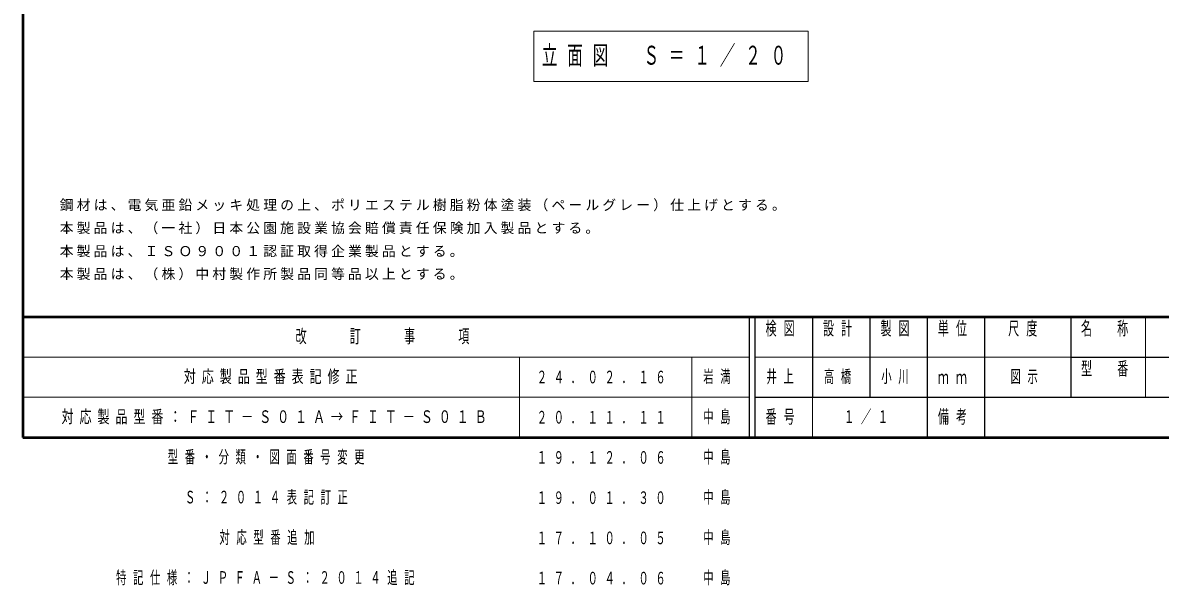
# Model space of a CAD drawing. Units: millimetres on the paper, scale 1:20. Extents: x 475 to 924, y -26 to 257.
# Drawn here: x 475 to 673.1, y -25.7 to 72.2 of the extents above; entities that cross this region are included whole.
import ezdxf

# ---------------------------------------------------------------- set-up
doc = ezdxf.new("R2010")
doc.units = ezdxf.units.MM
doc.layers.add('LY_1', color=7, linetype='Continuous', lineweight=13)
doc.layers.add('LY_4', color=7, linetype='Continuous', lineweight=13)
doc.layers.add('LY_5', color=7, linetype='Continuous')
doc.styles.add('ＭＳ ゴシック', font='')
doc.styles.get('ＭＳ ゴシック').set_extended_font_data('MS Gothic')

msp = doc.modelspace()

# ---------------------------------------------------------------- linework, layer by layer
at = {"layer": 'LY_1'}
for p, q in [((563.99, 70.735), (563.99, 61.935)), ((611.79, 70.735), (563.99, 70.735)), ((611.79, 61.935), (611.79, 70.735)), ((563.99, 61.935), (611.79, 61.935))]:
    msp.add_line(p, q, dxfattribs=at)
at = {"layer": 'LY_4', "lineweight": 50}
for p, q in [((475, 257), (475, 0)), ((475, 21), (840, 21)), ((475, 0), (840, 0))]:
    msp.add_line(p, q, dxfattribs=at)
at = {"layer": 'LY_4', "color": 211, "lineweight": 25}
for p, q in [((601.5, 21), (601.5, 0)), ((602.5, 21), (602.5, 0)), ((612.5, 21), (612.5, 7)), ((622.5, 21), (622.5, 7)), ((632.5, 21), (632.5, 0)), ((642.5, 21), (642.5, 7)), ((657.5, 21), (657.5, 7)), ((657.5, 14), (770, 14)), ((602.5, 7), (840, 7))]:
    msp.add_line(p, q, dxfattribs=at)
at = {"layer": 'LY_4'}
for p, q in [((670.5, 21), (670.5, 7)), ((475, 14), (601.5, 14)), ((561.5, 14), (561.5, 0)), ((591.5, 14), (591.5, 0)), ((602.5, 14), (657.5, 14)), ((475, 7), (601.5, 7)), ((612.5, 7), (612.5, 0))]:
    msp.add_line(p, q, dxfattribs=at)
at = {"layer": 'LY_4', "lineweight": 25}
msp.add_line((642.5, 7), (642.5, 0), dxfattribs=at)

# ---------------------------------------------------------------- texts
at = {"layer": 'LY_1', "style": 'ＭＳ ゴシック'}
for s, insert, char_height, attachment_point in [('\\T1.64;\\W0.6;立面図\u3000Ｓ＝１／２０', (565.39, 66.335), 3.299, 4), ('\\T1.23;鋼材は、電気亜鉛メッキ処理の上、ポリエステル樹脂粉体塗装（ペールグレー）仕上げとする。', (481.443, 39.358), 1.76, 7), ('\\T1.23;本製品は、（一社）日本公園施設業協会賠償責任保険加入製品とする。', (481.443, 35.358), 1.76, 7), ('\\T1.23;本製品は、ＩＳＯ９００１認証取得企業製品とする。', (481.443, 31.358), 1.76, 7), ('\\T1.23;本製品は、（株）中村製作所製品同等品以上とする。', (481.443, 27.358), 1.76, 7), ('\\T1.49;\\W0.7;対応製品型番表記修正', (503.042, 10.5), 2.199, 4), ('\\T1.64;\\W0.6;岩満', (593.5, 10.5), 2.199, 4), ('\\T1.64;\\W0.6;高橋', (614.5, 10.5), 2.199, 4), ('\\T1.64;\\W0.6;２４．０２．１６', (564.5, 10.5), 2.199, 4), ('\\T1.49;\\W0.7;対応製品型番：ＦＩＴ－Ｓ０１Ａ→ＦＩＴ－Ｓ０１Ｂ', (481.75, 3.5), 2.199, 4), ('\\T1.64;\\W0.6;２０．１１．１１', (564.5, 3.5), 2.199, 4), ('\\T1.64;\\W0.6;中島', (593.5, 3.5), 2.199, 4), ('\\T1.64;\\W0.6;型番・分類・図面番号変更', (500.25, -3.5), 2.199, 4), ('\\T1.64;\\W0.6;中島', (593.5, -3.5), 2.199, 4), ('\\T1.64;\\W0.6;１９．１２．０６', (564.5, -3.5), 2.199, 4), ('\\T1.64;\\W0.6;Ｓ：２０１４表記訂正', (503.25, -10.5), 2.199, 4), ('\\T1.64;\\W0.6;１９．０１．３０', (564.5, -10.5), 2.199, 4), ('\\T1.64;\\W0.6;中島', (593.5, -10.5), 2.199, 4), ('\\T1.64;\\W0.6;対応型番追加', (509.25, -17.5), 2.199, 4), ('\\T1.64;\\W0.6;１７．１０．０５', (564.5, -17.5), 2.199, 4), ('\\T1.64;\\W0.6;中島', (593.5, -17.5), 2.199, 4), ('\\T1.64;\\W0.6;特記仕様：ＪＰＦＡ－Ｓ：２０１４追記', (491.25, -24.5), 2.199, 4), ('\\T1.64;\\W0.6;１７．０４．０６', (564.5, -24.5), 2.199, 4), ('\\T1.64;\\W0.6;中島', (593.5, -24.5), 2.199, 4)]:
    msp.add_mtext(s, dxfattribs=dict(at, insert=insert, char_height=char_height, attachment_point=attachment_point))
at = {"layer": 'LY_4', "color": 4, "char_height": 2.346, "style": 'ＭＳ ゴシック'}
for s, insert, attachment_point in [('\\T1.64;\\W0.6;検図', (607.5, 20.167), 2), ('\\T1.64;\\W0.6;設計', (617.5, 20.167), 2), ('\\T1.64;\\W0.6;製図', (627.5, 20.167), 2), ('\\T1.64;\\W0.6;単位', (637.5, 20.167), 2), ('\\T1.64;\\W0.6;尺度', (649.75, 20.167), 2), ('\\T1.64;\\W0.6;名\u3000称', (664, 20.167), 2), ('\\T1.64;\\W0.6;改\u3000\u3000訂\u3000\u3000事\u3000\u3000項', (538.25, 17.5), 5), ('\\T1.64;\\W0.6;型\u3000番', (664, 13.167), 2), ('\\T1.64;\\W0.6;ｍｍ', (637.5, 10.5), 5), ('\\T1.64;\\W0.6;番号', (607.5, 3.5), 5), ('\\T1.64;\\W0.6;備考', (637.5, 3.5), 5)]:
    msp.add_mtext(s, dxfattribs=dict(at, insert=insert, attachment_point=attachment_point))
at = {"layer": 'LY_5', "char_height": 2.199, "attachment_point": 4, "style": 'ＭＳ ゴシック'}
for s, insert in [('\\T1.64;\\W0.6;井上', (604.5, 10.5)), ('\\T1.64;\\W0.6;小川', (624.5, 10.5)), ('\\T1.64;\\W0.6;図示', (647, 10.5)), ('\\T1.64;\\W0.6;１／１', (618, 3.5))]:
    msp.add_mtext(s, dxfattribs=dict(at, insert=insert))

doc.saveas('drawing.dxf')
